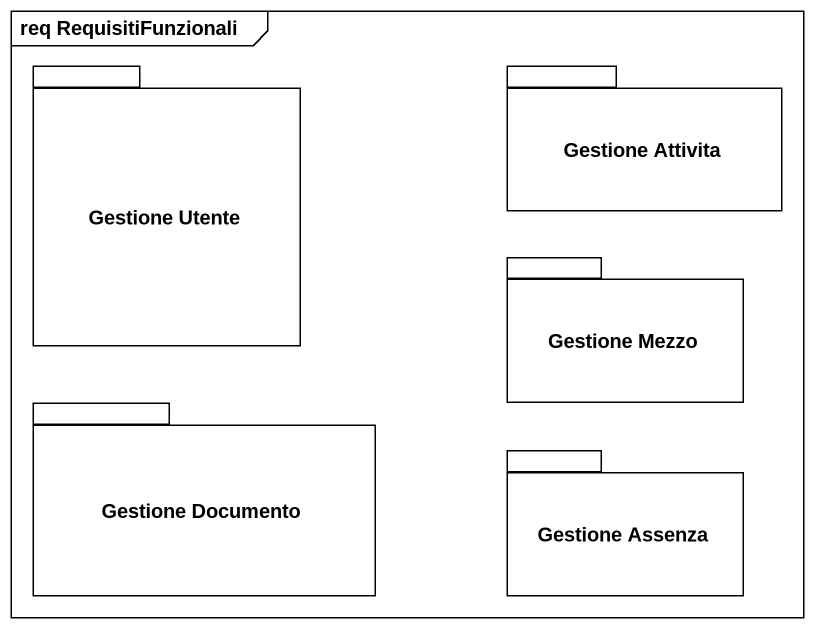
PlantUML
@startuml
mainframe req RequisitiFunzionali
package "Gestione Utente" as Gestione_Utente {
}
package "Gestione Attivita" as Gestione_Attivita {
}
package "Gestione Mezzo" as Gestione_Mezzo {
}
package "Gestione Documento" as Gestione_Documento {
}
package "Gestione Assenza" as Gestione_Assenza {
}
@enduml
